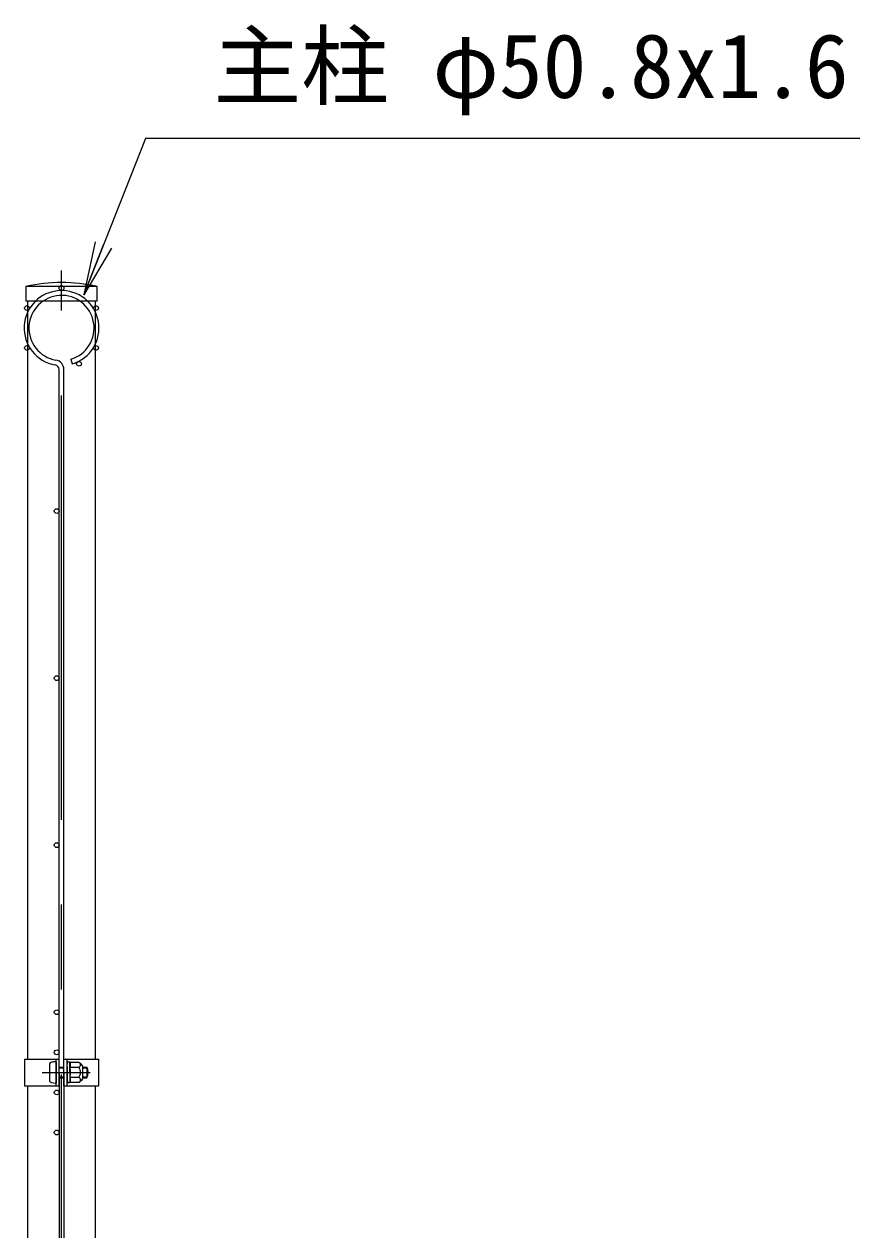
# Model space of a CAD drawing. Units: millimetres, scale not verified. Extents: x -4200 to 4200, y -2970 to 2970.
# Drawn here: x 49 to 674, y 591 to 1493 of the extents above; entities that cross this region are included whole.
import ezdxf
from ezdxf.enums import TextEntityAlignment as Align

# ---------------------------------------------------------------- set-up
doc = ezdxf.new("R2010")
doc.units = ezdxf.units.MM
doc.header["$LTSCALE"] = 10
doc.linetypes.add('USER1', pattern=[50.8, 31.75, -6.35, 6.35, -6.35])
doc.layers.add('0-3_0', color=7, linetype='Continuous')
for name, color, linetype, lineweight in [('0-7_D-STR1', 1, 'Continuous', 25), ('0-9_D-BMK', 2, 'USER1', 13), ('0-A_D-STR2', 7, 'Continuous', 13), ('0-B_D-STR3', 3, 'Continuous', 13), ('0-D_D-STR-TXT', 7, 'Continuous', 13)]:
    doc.layers.add(name, color=color, linetype=linetype, lineweight=lineweight)
doc.styles.add('ＭＳ ゴシック', font='')
doc.styles.get('ＭＳ ゴシック').set_extended_font_data('MS Gothic')

# ---------------------------------------------------------------- blocks, each defined once
blk = doc.blocks.new('_Open')
at = {"layer": '0-3_0'}
blk.add_line((-10, 1.667), (0, 0), dxfattribs=at)
blk.add_lwpolyline([(-10, -1.667), (0, 0), (-10, 0)], dxfattribs=at)

msp = doc.modelspace()

# ---------------------------------------------------------------- linework, layer by layer
at = {"layer": '0-7_D-STR1'}
for p, q in [((103.13, 1296.98), (49.93, 1296.98)), ((49.93, 1296.98), (49.93, 1285.98)), ((103.13, 1285.98), (103.13, 1296.98)), ((103.13, 1285.98), (49.93, 1285.98)), ((51.13, 1285.98), (51.13, 718.98)), ((101.93, 718.98), (101.93, 1285.98)), ((51.13, 698.98), (51.13, -106.02)), ((101.93, -106.02), (101.93, 698.98))]:
    msp.add_line(p, q, dxfattribs=at)
msp.add_arc((76.53, 1180.55), 119.43, 77.13052, 102.86948, dxfattribs=at)
at = {"layer": '0-9_D-BMK'}
for p, q in [((76.53, -118.02), (76.53, 1308.98)), ((62.11, 708.98), (97.85, 708.98))]:
    msp.add_line(p, q, dxfattribs=at)
at = {"layer": '0-A_D-STR2'}
for p, q in [((83.5, 1242.6), (84.53, 1239.15)), ((74.73, 708.98), (74.73, 1234.84)), ((78.33, 708.98), (78.33, 1234.84)), ((74.73, 708.98), (74.73, 183.11)), ((78.33, 708.98), (78.33, 183.11))]:
    msp.add_line(p, q, dxfattribs=at)
for centre in [(76.53, 1295.78), (50.72, 1280.88), (102.34, 1280.88), (50.72, 1251.08), (102.34, 1251.08), (89.65, 1239.22), (72.93, 1128.98), (72.93, 1003.98), (72.93, 878.98), (72.93, 753.98), (72.93, 723.98), (72.93, 693.98), (72.93, 663.98)]:
    msp.add_circle(centre, 1.8, dxfattribs=at)
for centre, radius, start, end in [((76.53, 1265.98), 28, 286.60421, 260.16066), ((76.53, 1265.98), 24.4, 286.60421, 260.16066), ((71.13, 1234.84), 3.6, 0, 80.16066), ((71.13, 1234.84), 7.2, 0, 80.16066)]:
    msp.add_arc(centre, radius, start, end, dxfattribs=at)
at = {"layer": '0-B_D-STR3'}
for p, q in [((48.83, 718.98), (74.73, 718.98)), ((48.83, 718.98), (48.83, 698.98)), ((67.63, 715.48), (67.63, 702.48)), ((72.43, 698.98), (72.43, 718.98)), ((72.43, 716.98), (72.43, 700.98)), ((74.73, 698.98), (74.73, 718.98)), ((74.73, 712.98), (78.33, 712.98)), ((78.33, 698.98), (78.33, 718.98)), ((78.33, 718.98), (104.23, 718.98)), ((80.63, 698.98), (80.63, 718.98)), ((80.63, 713.48), (81.02, 716.64)), ((80.63, 713.48), (80.63, 704.48)), ((82.78, 716.73), (81.12, 716.73)), ((82.83, 708.98), (82.83, 716.7)), ((82.93, 716.49), (82.88, 716.66)), ((89.62, 716.49), (82.93, 716.49)), ((92.13, 713.98), (92.13, 703.98)), ((92.13, 712.98), (95.43, 712.98)), ((95.43, 712.98), (95.43, 704.98)), ((104.23, 718.98), (104.23, 698.98)), ((74.73, 712.3), (78.33, 712.3)), ((74.73, 705.66), (78.33, 705.66)), ((74.73, 704.98), (78.33, 704.98)), ((80.63, 704.48), (81.02, 701.32)), ((89.62, 712.73), (82.83, 712.73)), ((82.83, 708.98), (82.83, 701.25)), ((89.62, 705.23), (82.83, 705.23)), ((92.13, 712.3), (95.75, 712.3)), ((92.13, 705.66), (95.75, 705.66)), ((92.13, 704.98), (95.43, 704.98)), ((48.83, 698.98), (74.73, 698.98)), ((78.33, 698.98), (104.23, 698.98)), ((82.76, 701.23), (81.12, 701.23)), ((89.62, 701.47), (82.93, 701.47))]:
    msp.add_line(p, q, dxfattribs=at)
for centre, radius, start, end in [((81.12, 716.63), 0.1, 90, 173), ((82.78, 716.63), 0.1, 15, 90), ((77.95, 714.61), 5.32, 339.37322, 22.7756), ((88.61, 714.61), 2.13, 298.45309, 61.54691), ((85.35, 709.72), 8, 32.13463, 57.68315), ((87.93, 708.98), 8.5, 331.92751, 28.07249), ((77.95, 703.35), 5.32, 337.2244, 20.62678), ((62.07, 708.98), 21.19, 0, 10.20031), ((62.07, 708.98), 21.19, 349.79969, 0), ((83.86, 708.98), 6.87, 0, 33.09348), ((83.86, 708.98), 6.87, 326.90652, 0), ((88.61, 703.35), 2.13, 298.45309, 61.54691), ((85.35, 708.23), 8, 302.31685, 327.86537), ((81.12, 701.33), 0.1, 187, 270), ((82.76, 701.33), 0.1, 270, 337.2244)]:
    msp.add_arc(centre, radius, start, end, dxfattribs=at)
for centre, start_param, end_param in [((72.43, 715.48), 1.570796, 3.141593), ((72.43, 702.48), 3.141593, 4.712389)]:
    msp.add_ellipse(centre, major_axis=(4.8, 0), ratio=0.3125, start_param=start_param, end_param=end_param, dxfattribs=at)
at = {"layer": '0-D_D-STR-TXT'}
msp.add_lwpolyline([(674.05, 1407.71), (139.37, 1407.71), (93.88, 1292.76)], dxfattribs=at)

# ---------------------------------------------------------------- block references
at = {"layer": '0-D_D-STR-TXT', "xscale": 4, "yscale": 4, "rotation": 248.409}
msp.add_blockref('_Open', (93.14, 1290.9), dxfattribs=at)

# ---------------------------------------------------------------- texts
at = {"layer": '0-D_D-STR-TXT', "style": 'ＭＳ ゴシック'}
msp.add_text('主柱 φ50.8x1.6', height=48.09, dxfattribs=at).set_placement((190.29, 1423.72), align=Align.BOTTOM_LEFT)

doc.saveas('drawing.dxf')
